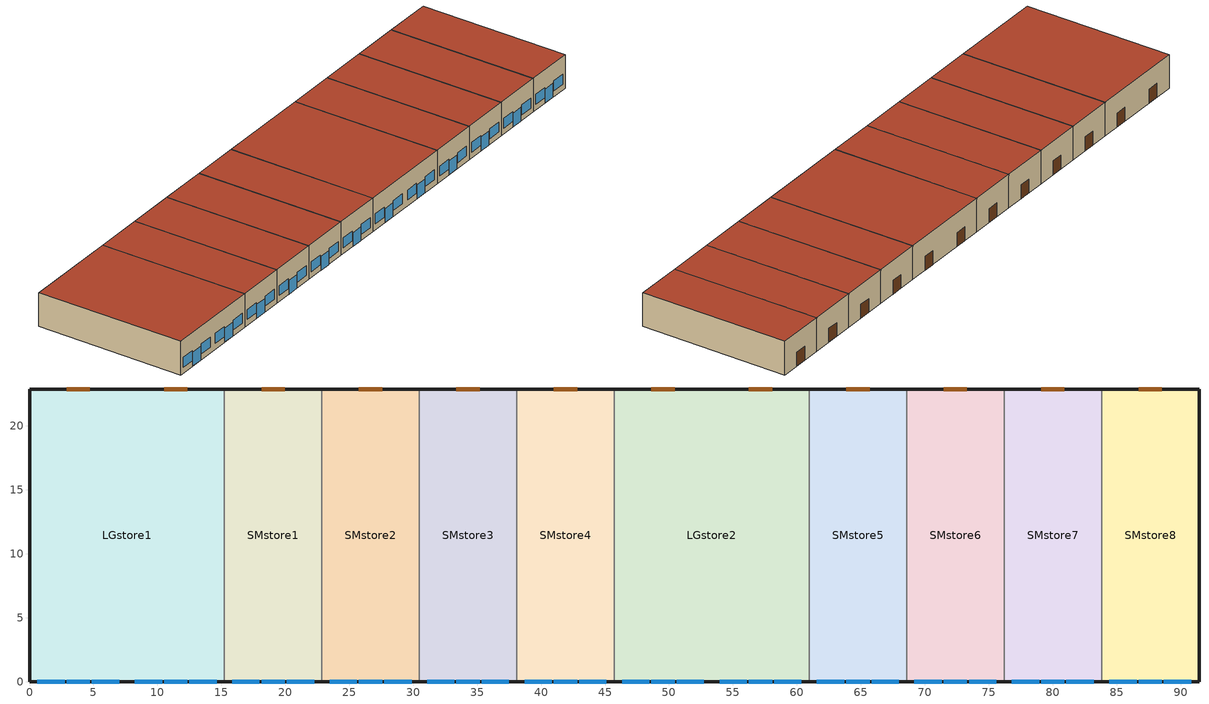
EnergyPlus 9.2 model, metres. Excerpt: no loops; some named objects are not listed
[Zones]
LGstore1
 floor ground (ext_slab_6in_with_carpet): 0,22.86 15.24,22.86 15.24,0 0,0 z0
 wall outside (nonres_ext_wall): 15.24,22.86 0,22.86 0,0 15.24,0 z0:5.18
 wall to SMstore1 (int_wall): 15.24,0 15.24,22.86 z0:5.18
 window (Window_U_0.40_SHGC_0.38): 0.61,0 2.74,0 / 4.88,0 7.01,0 / 8.23,0 10.36,0 / 12.5,0 14.63,0 z0.91:2.43; 2.9,0 4.73,0 / 10.52,0 12.35,0 z0:2.13
 door (Swinging Door_con): 4.73,22.86 2.9,22.86 / 12.35,22.86 10.52,22.86 z0:2.13
 roof outside (nonres_roof): 15.24,22.86 0,22.86 0,0 15.24,0 z5.18
SMstore1
 floor ground (ext_slab_6in_with_carpet): 15.24,22.86 22.86,22.86 22.86,0 15.24,0 z0
 wall outside (nonres_ext_wall): 15.24,0 22.86,0 / 22.86,22.86 15.24,22.86 z0:5.18
 wall to SMstore2 (int_wall): 22.86,0 22.86,22.86 z0:5.18
 window (Window_U_0.40_SHGC_0.38): 15.85,0 17.98,0 / 20.12,0 22.25,0 z0.91:2.43; 18.14,0 19.97,0 z0:2.13
 door (Swinging Door_con): 19.97,22.86 18.14,22.86 z0:2.13
 roof outside (nonres_roof): 22.86,22.86 15.24,22.86 15.24,0 22.86,0 z5.18
SMstore2
 floor ground (ext_slab_6in_with_carpet): 22.86,22.86 30.48,22.86 30.48,0 22.86,0 z0
 wall outside (nonres_ext_wall): 22.86,0 30.48,0 / 30.48,22.86 22.86,22.86 z0:5.18
 wall to SMstore3 (int_wall): 30.48,0 30.48,22.86 z0:5.18
 window (Window_U_0.40_SHGC_0.38): 23.47,0 25.6,0 / 27.74,0 29.87,0 z0.91:2.43; 25.76,0 27.58,0 z0:2.13
 door (Swinging Door_con): 27.58,22.86 25.76,22.86 z0:2.13
 roof outside (nonres_roof): 30.48,22.86 22.86,22.86 22.86,0 30.48,0 z5.18
SMstore3
 floor ground (ext_slab_6in_with_carpet): 30.48,22.86 38.1,22.86 38.1,0 30.48,0 z0
 wall outside (nonres_ext_wall): 30.48,0 38.1,0 / 38.1,22.86 30.48,22.86 z0:5.18
 wall to SMstore4 (int_wall): 38.1,0 38.1,22.86 z0:5.18
 window (Window_U_0.40_SHGC_0.38): 31.09,0 33.22,0 / 35.36,0 37.49,0 z0.91:2.43; 33.38,0 35.2,0 z0:2.13
 door (Swinging Door_con): 35.2,22.86 33.38,22.86 z0:2.13
 roof outside (nonres_roof): 38.1,22.86 30.48,22.86 30.48,0 38.1,0 z5.18
SMstore4
 floor ground (ext_slab_6in_with_carpet): 38.1,22.86 45.72,22.86 45.72,0 38.1,0 z0
 wall outside (nonres_ext_wall): 38.1,0 45.72,0 / 45.72,22.86 38.1,22.86 z0:5.18
 wall to LGstore2 (int_wall): 45.72,0 45.72,22.86 z0:5.18
 window (Window_U_0.40_SHGC_0.38): 38.71,0 40.84,0 / 42.98,0 45.11,0 z0.91:2.43; 41,0 42.82,0 z0:2.13
 door (Swinging Door_con): 42.82,22.86 41,22.86 z0:2.13
 roof outside (nonres_roof): 45.72,22.86 38.1,22.86 38.1,0 45.72,0 z5.18
LGstore2
 floor ground (ext_slab_6in_with_carpet): 45.72,22.86 60.96,22.86 60.96,0 45.72,0 z0
 wall outside (nonres_ext_wall): 60.96,22.86 45.72,22.86 / 45.72,0 60.96,0 z0:5.18
 wall to SMstore5 (int_wall): 60.96,0 60.96,22.86 z0:5.18
 window (Window_U_0.40_SHGC_0.38): 46.33,0 48.46,0 / 50.6,0 52.73,0 / 53.95,0 56.08,0 / 58.22,0 60.35,0 z0.91:2.43; 48.62,0 50.44,0 / 56.24,0 58.06,0 z0:2.13
 door (Swinging Door_con): 50.44,22.86 48.62,22.86 / 58.06,22.86 56.24,22.86 z0:2.13
 roof outside (nonres_roof): 60.96,22.86 45.72,22.86 45.72,0 60.96,0 z5.18
SMstore5
 floor ground (ext_slab_6in_with_carpet): 60.96,22.86 68.58,22.86 68.58,0 60.96,0 z0
 wall outside (nonres_ext_wall): 60.96,0 68.58,0 / 68.58,22.86 60.96,22.86 z0:5.18
 wall to SMstore6 (int_wall): 68.58,0 68.58,22.86 z0:5.18
 window (Window_U_0.40_SHGC_0.38): 61.57,0 63.7,0 / 65.84,0 67.97,0 z0.91:2.43; 63.86,0 65.68,0 z0:2.13
 door (Swinging Door_con): 65.68,22.86 63.86,22.86 z0:2.13
 roof outside (nonres_roof): 68.58,22.86 60.96,22.86 60.96,0 68.58,0 z5.18
SMstore6
 floor ground (ext_slab_6in_with_carpet): 68.58,22.86 76.2,22.86 76.2,0 68.58,0 z0
 wall outside (nonres_ext_wall): 68.58,0 76.2,0 / 76.2,22.86 68.58,22.86 z0:5.18
 wall to SMstore7 (int_wall): 76.2,0 76.2,22.86 z0:5.18
 window (Window_U_0.40_SHGC_0.38): 69.19,0 71.32,0 / 73.46,0 75.59,0 z0.91:2.43; 71.48,0 73.3,0 z0:2.13
 door (Swinging Door_con): 73.3,22.86 71.48,22.86 z0:2.13
 roof outside (nonres_roof): 76.2,22.86 68.58,22.86 68.58,0 76.2,0 z5.18
SMstore7
 floor ground (ext_slab_6in_with_carpet): 76.2,22.86 83.82,22.86 83.82,0 76.2,0 z0
 wall outside (nonres_ext_wall): 76.2,0 83.82,0 / 83.82,22.86 76.2,22.86 z0:5.18
 wall to SMstore8 (int_wall): 83.82,0 83.82,22.86 z0:5.18
 window (Window_U_0.40_SHGC_0.38): 76.81,0 78.94,0 / 81.08,0 83.21,0 z0.91:2.43; 79.1,0 80.92,0 z0:2.13
 door (Swinging Door_con): 80.92,22.86 79.1,22.86 z0:2.13
 roof outside (nonres_roof): 83.82,22.86 76.2,22.86 76.2,0 83.82,0 z5.18
SMstore8
 floor ground (ext_slab_6in_with_carpet): 83.82,22.86 91.44,22.86 91.44,0 83.82,0 z0
 wall outside (nonres_ext_wall): 83.82,0 91.44,0 91.44,22.86 83.82,22.86 z0:5.18
 window (Window_U_0.40_SHGC_0.38): 84.43,0 86.56,0 / 88.7,0 90.83,0 z0.91:2.43; 86.72,0 88.54,0 z0:2.13
 door (Swinging Door_con): 88.54,22.86 86.72,22.86 z0:2.13
 roof outside (nonres_roof): 91.44,22.86 83.82,22.86 83.82,0 91.44,0 z5.18
[Building]
Strip Mall: North Axis {deg}=0; Terrain=City; Loads Convergence Tolerance Value=0.04; Temperature Convergence Tolerance Value {deltaC}=0.2; Solar Distribution=FullInteriorAndExterior; Maximum Number of Warmup Days=25; Minimum Number of Warmup Days=6
[Site:Location]
Xian_Shaanxi_CHN Design_Conditions: Latitude {deg}=34.3; Longitude {deg}=108.93; Time Zone {hr}=8; Elevation {m}=397.5
[SizingPeriod:DesignDay] Month=1; Day of Month=21; Day Type=WinterDesignDay; Daily Dry-Bulb Temperature Range {deltaC}=0; Dry-Bulb Temperature Range Modifier Type=DefaultMultipliers; Barometric Pressure {Pa}=96640; Wind Speed {m/s}=1.1; Wind Direction {deg}=70; Rain Indicator=No; Snow Indicator=No; Daylight Saving Time Indicator=No; Solar Model Indicator=ASHRAEClearSky; Sky Clearness=0
Name | Maximum Dry-Bulb Temperature {C} | Humidity Condition Type | Wetbulb or DewPoint at Maximum Dry-Bulb {C}
Xian Ann Htg 99.6% Condns DB | -6.3 | Wetbulb | -6.3
Xian Ann Htg 99% Condns DB | -4.8 | Wetbulb | -4.8
Xian Ann Hum_n 99.6% Condns DP=>MCDB | 1.6 | Dewpoint | -18.1
Xian Ann Hum_n 99% Condns DP=>MCDB | 1.7 | Dewpoint | -15.3
[Site:GroundTemperature:BuildingSurface]
20.61, 20.57, 20.58, 20.59, 20.65, 22.93, 23.3, 23.39, 23.43, 21.14, 20.81, 20.68
[Site:WaterMainsTemperature]
Calculation Method=CORRELATION; Annual Average Outdoor Air Temperature {C}=9.95; Maximum Difference In Monthly Average Outdoor Air Temperatures {deltaC}=23.7
[Material]
Name | Roughness | Thickness {m} | Conductivity {W/m-K} | Density {kg/m3} | Specific Heat {J/kg-K} | Thermal Absorptance | Solar Absorptance | Visible Absorptance
Std Wood 6inch | MediumSmooth | 0.15 | 0.12 | 540 | 1210 | 0.9 | 0.7 | 0.7
F07 25mm stucco | Smooth | 0.0254 | 0.72 | 1856 | 840 | 0.9 | 0.7 | 0.7
F08 Metal surface | Smooth | 0.0008 | 45.28 | 7824 | 500
F13 Built-up roofing | Rough | 0.0095 | 0.16 | 1120 | 1460 | 0.9 | 0.77
G01 13mm gypsum board | Smooth | 0.0127 | 0.16 | 800 | 1090 | 0.9 | 0.7 | 0.5
G01 16mm gypsum board | MediumSmooth | 0.0159 | 0.16 | 800 | 1090
150mm Normalweight concrete floor | MediumRough | 0.1524 | 2.31 | 2322 | 832
[Material:NoMass] Thermal Absorptance=0.9; Solar Absorptance=0.7
Name | Roughness | Thermal Resistance {m2-K/W} | Visible Absorptance
Opaque Door panel_con | MediumRough | 0.475964 | 0.7
CP02 CARPET PAD | VeryRough | 0.21648 | 0.8
Nonres_Roof_Insulation | MediumSmooth | 5.30668 | 0.7
Nonres_Exterior_Wall_Insulation | MediumSmooth | 2.81828 | 0.7
[WindowMaterial:Glazing] Optical Data Type=SpectralAverage; Infrared Transmittance at Normal Incidence=0; Front Side Infrared Hemispherical Emissivity=0.84
Name | Thickness {m} | Solar Transmittance at Normal Incidence | Front Side Solar Reflectance at Normal Incidence | Back Side Solar Reflectance at Normal Incidence | Visible Transmittance at Normal Incidence | Front Side Visible Reflectance at Normal Incidence | Back Side Visible Reflectance at Normal Incidence | Back Side Infrared Hemispherical Emissivity | Conductivity {W/m-K}
Glass_102_LayerAvg | 0.003048 | 0.833848 | 0.0747638 | 0.0748545 | 0.89926 | 0.082563 | 0.082564 | 0.84 | 1
Glass_8652_LayerAvg | 0.003059 | 0.343691 | 0.298987 | 0.462105 | 0.487937 | 0.209449 | 0.306829 | 0.39 | 0.962
[WindowMaterial:Gas]
Gap_1_W_0_0127: Gas Type=Air; Thickness {m}=0.0127
[Construction]
Swinging Door_con: Opaque Door panel_con
InteriorFurnishings: Std Wood 6inch
int_wall: G01 13mm gypsum board, G01 13mm gypsum board
ext_slab_6in_with_carpet: 150mm Normalweight concrete floor, CP02 CARPET PAD
nonres_roof: F13 Built-up roofing, Nonres_Roof_Insulation, F08 Metal surface
nonres_ext_wall: F07 25mm stucco, G01 16mm gypsum board, Nonres_Exterior_Wall_Insulation, G01 16mm gypsum board
Window_U_0.40_SHGC_0.38: Glass_8652_LayerAvg, Gap_1_W_0_0127, Glass_102_LayerAvg
[Zone] Type=1; Multiplier=1; Ceiling Height {m}=-9999; Floor Area {m2}=autocalculate; Part of Total Floor Area=Yes
Name | Volume {m3}
LGstore1; LGstore2 | 1805.2
SMstore1; SMstore2; SMstore3; SMstore4; SMstore5; SMstore6; SMstore7; SMstore8 | 902.6
[InternalMass] Construction=InteriorFurnishings
Name | Zone or ZoneList | Surface Area {m2}
LGstore1_InternalMass_1 | LGstore1 | 696.7728
SMstore1_InternalMass_1 | SMstore1 | 348.3864
SMstore2_InternalMass_1 | SMstore2 | 348.3864
SMstore3_InternalMass_1 | SMstore3 | 348.3864
SMstore4_InternalMass_1 | SMstore4 | 348.3864
LGstore2_InternalMass_1 | LGstore2 | 696.7728
SMstore5_InternalMass_1 | SMstore5 | 348.3864
SMstore6_InternalMass_1 | SMstore6 | 348.3864
SMstore7_InternalMass_1 | SMstore7 | 348.3864
SMstore8_InternalMass_1 | SMstore8 | 348.3864
[People] Number of People Calculation Method=People; Fraction Radiant=0.3; Sensible Heat Fraction=AUTOCALCULATE; Activity Level Schedule=ACTIVITY_SCH; Enable ASHRAE 55 Comfort Warnings=No; Mean Radiant Temperature Calculation Type=ZoneAveraged; Work Efficiency Schedule=WORK_EFF_SCH; Clothing Insulation Calculation Method=ClothingInsulationSchedule; Clothing Insulation Schedule=CLOTHING_SCH; Air Velocity Schedule=AIR_VELO_SCH; Thermal Comfort Model 1 Type=FANGER
Name | Zone or ZoneList | Number of People Schedule | Number of People
LGstore1 | LGstore1 | Type1_OCC_SCH | 29.9961
SMstore1 | SMstore1 | Type1_OCC_SCH | 14.998
SMstore2 | SMstore2 | Type2_OCC_SCH | 14.998
SMstore3 | SMstore3 | Type2_OCC_SCH | 14.998
SMstore4 | SMstore4 | Type2_OCC_SCH | 14.998
LGstore2 | LGstore2 | Type3_OCC_SCH | 29.9961
SMstore5 | SMstore5 | Type3_OCC_SCH | 14.998
SMstore6 | SMstore6 | Type3_OCC_SCH | 14.998
SMstore7 | SMstore7 | Type3_OCC_SCH | 14.998
SMstore8 | SMstore8 | Type3_OCC_SCH | 14.998
[Lights] Design Level Calculation Method=Watts/Area; Return Air Fraction=0; Fraction Radiant=0.7; Fraction Visible=0.2; Fraction Replaceable=1; Return Air Fraction Calculated from Plenum Temperature=No
Name | Zone or ZoneList | Schedule | Watts per Zone Floor Area {W/m2}
LGstore1_Lights | LGstore1 | Type1_LIGHT_SCH | 11.2173
LGstore1_Lights_allowance | LGstore1 | Type1_LIGHT_SCH | 5.6941
SMstore1_Lights | SMstore1 | Type1_LIGHT_SCH | 11.2173
SMstore1_Lights_allowance | SMstore1 | Type1_LIGHT_SCH | 8.5681
SMstore2_Lights | SMstore2 | Type2_LIGHT_SCH | 11.2173
SMstore2_Lights_allowance | SMstore2 | Type2_LIGHT_SCH | 6.9535
SMstore3_Lights | SMstore3 | Type2_LIGHT_SCH | 11.2173
SMstore3_Lights_allowance | SMstore3 | Type2_LIGHT_SCH | 6.9535
SMstore4_Lights | SMstore4 | Type2_LIGHT_SCH | 11.2173
SMstore4_Lights_allowance | SMstore4 | Type2_LIGHT_SCH | 6.9535
LGstore2_Lights | LGstore2 | Type3_LIGHT_SCH | 11.2173
LGstore2_Lights_allowance | LGstore2 | Type3_LIGHT_SCH
SMstore5_Lights | SMstore5 | Type3_LIGHT_SCH | 11.2173
SMstore5_Lights_allowance | SMstore5 | Type3_LIGHT_SCH | 0
SMstore6_Lights | SMstore6 | Type3_LIGHT_SCH | 11.2173
SMstore6_Lights_allowance | SMstore6 | Type3_LIGHT_SCH | 0
SMstore7_Lights | SMstore7 | Type3_LIGHT_SCH | 11.2173
SMstore7_Lights_allowance | SMstore7 | Type3_LIGHT_SCH | 0
SMstore8_Lights | SMstore8 | Type3_LIGHT_SCH | 11.2173
SMstore8_Lights_allowance | SMstore8 | Type3_LIGHT_SCH | 0
[ElectricEquipment] Design Level Calculation Method=EquipmentLevel; Fraction Latent=0; Fraction Radiant=0.5; Fraction Lost=0
Name | Zone or ZoneList | Schedule | Design Level {W}
LGstore1_MiscPlug_Equip | LGstore1 | TYPE1_EQUIP_SCH | 1498.06
SMstore1_MiscPlug_Equip | SMstore1 | TYPE1_EQUIP_SCH | 749.0308
SMstore2_MiscPlug_Equip | SMstore2 | TYPE2_EQUIP_SCH | 749.0308
SMstore3_MiscPlug_Equip | SMstore3 | TYPE2_EQUIP_SCH | 749.0308
SMstore4_MiscPlug_Equip | SMstore4 | TYPE2_EQUIP_SCH | 749.0308
LGstore2_MiscPlug_Equip | LGstore2 | TYPE3_EQUIP_SCH | 1498.06
SMstore5_MiscPlug_Equip | SMstore5 | TYPE3_EQUIP_SCH | 749.0308
SMstore6_MiscPlug_Equip | SMstore6 | TYPE3_EQUIP_SCH | 749.0308
SMstore7_MiscPlug_Equip | SMstore7 | TYPE3_EQUIP_SCH | 749.0308
SMstore8_MiscPlug_Equip | SMstore8 | TYPE3_EQUIP_SCH | 749.0308
[ZoneInfiltration:DesignFlowRate] Temperature Term Coefficient=0; Velocity Squared Term Coefficient=0
Name | Zone or ZoneList | Schedule | Design Flow Rate Calculation Method | Flow per Exterior Surface Area {m3/s-m2} | Constant Term Coefficient | Velocity Term Coefficient | Design Flow Rate {m3/s}
LGstore1_Infiltration | LGstore1 | Type1_Infil_SCH | Flow/ExteriorArea | 0.000251651 | 0 | 0.224
LGstore1_Door_Infiltration | LGstore1 | INFIL_Door_Opening_SCH | Flow/Zone |  | 1 | 0 | 0.241165
SMstore1_Infiltration | SMstore1 | Type1_Infil_SCH | Flow/ExteriorArea | 0.000177459 | 0 | 0.224
SMstore1_Door_Infiltration | SMstore1 | INFIL_Door_Opening_SCH | Flow/Zone |  | 1 | 0 | 0.134505
SMstore2_Infiltration | SMstore2 | Type2_Infil_SCH | Flow/ExteriorArea | 0.000177459 | 0 | 0.224
SMstore2_Door_Infiltration | SMstore2 | INFIL_Door_Opening_SCH | Flow/Zone |  | 1 | 0 | 0.134505
SMstore3_Infiltration | SMstore3 | Type2_Infil_SCH | Flow/ExteriorArea | 0.000177459 | 0 | 0.224
SMstore3_Door_Infiltration | SMstore3 | INFIL_Door_Opening_SCH | Flow/Zone |  | 1 | 0 | 0.134505
SMstore4_Infiltration | SMstore4 | Type2_Infil_SCH | Flow/ExteriorArea | 0.000177459 | 0 | 0.224
SMstore4_Door_Infiltration | SMstore4 | INFIL_Door_Opening_SCH | Flow/Zone |  | 1 | 0 | 0.134505
LGstore2_Infiltration | LGstore2 | Type3_Infil_SCH | Flow/ExteriorArea | 0.000177459 | 0 | 0.224
LGstore2_Door_Infiltration | LGstore2 | INFIL_Door_Opening_SCH | Flow/Zone |  | 1 | 0 | 0.241165
SMstore5_Infiltration | SMstore5 | Type3_Infil_SCH | Flow/ExteriorArea | 0.000177459 | 0 | 0.224
SMstore5_Door_Infiltration | SMstore5 | INFIL_Door_Opening_SCH | Flow/Zone |  | 1 | 0 | 0.134505
SMstore6_Infiltration | SMstore6 | Type3_Infil_SCH | Flow/ExteriorArea | 0.000177459 | 0 | 0.224
SMstore6_Door_Infiltration | SMstore6 | INFIL_Door_Opening_SCH | Flow/Zone |  | 1 | 0 | 0.134505
SMstore7_Infiltration | SMstore7 | Type3_Infil_SCH | Flow/ExteriorArea | 0.000177459 | 0 | 0.224
SMstore7_Door_Infiltration | SMstore7 | INFIL_Door_Opening_SCH | Flow/Zone |  | 1 | 0 | 0.134505
SMstore8_Infiltration | SMstore8 | Type3_Infil_SCH | Flow/ExteriorArea | 0.000302232 | 0 | 0.224
SMstore8_Door_Infiltration | SMstore8 | INFIL_Door_Opening_SCH | Flow/Zone |  | 1 | 0 | 0.134505
[Exterior:Lights] Control Option=AstronomicalClock
Name | Schedule | Design Level {W}
Exterior_Lights_a | Exterior_lighting_schedule_a | 418.4
Exterior_Lights_b | Exterior_lighting_schedule_b_2016 | 2497.8
Exterior_Lights_c | Exterior_lighting_schedule_c_2016 | 2119.5
[EnergyManagementSystem:Sensor]
Name | Output:Variable or Output:Meter | Output:Variable or Output:Meter Index Key
OAT_F | Site Outdoor Air Drybulb Temperature
OAwb_F | Site Outdoor Air Wetbulb Temperature | *
PSZ1_1_OASch; PSZ2_2_OASch | Schedule Value | Type1_MinOA_MotorizedDamper_SCH
PSZ1_1_DAT_Rqd | System Node Setpoint Temperature | PSZ-AC_1:1 Supply Equipment Outlet Node
PSZ2_2_DAT_Rqd | System Node Setpoint Temperature | PSZ-AC_2:2 Supply Equipment Outlet Node
PSZ3_3_OASch; PSZ4_4_OASch; PSZ5_5_OASch | Schedule Value | Type2_MinOA_MotorizedDamper_SCH
PSZ3_3_DAT_Rqd | System Node Setpoint Temperature | PSZ-AC_3:3 Supply Equipment Outlet Node
PSZ4_4_DAT_Rqd | System Node Setpoint Temperature | PSZ-AC_4:4 Supply Equipment Outlet Node
PSZ5_5_DAT_Rqd | System Node Setpoint Temperature | PSZ-AC_5:5 Supply Equipment Outlet Node
PSZ6_6_OASch; PSZ7_7_OASch; PSZ8_8_OASch; PSZ9_9_OASch; PSZ10_10_OASch | Schedule Value | Type3_MinOA_MotorizedDamper_SCH
PSZ6_6_DAT_Rqd | System Node Setpoint Temperature | PSZ-AC_6:6 Supply Equipment Outlet Node
PSZ7_7_DAT_Rqd | System Node Setpoint Temperature | PSZ-AC_7:7 Supply Equipment Outlet Node
PSZ8_8_DAT_Rqd | System Node Setpoint Temperature | PSZ-AC_8:8 Supply Equipment Outlet Node
PSZ9_9_DAT_Rqd | System Node Setpoint Temperature | PSZ-AC_9:9 Supply Equipment Outlet Node
PSZ10_10_DAT_Rqd | System Node Setpoint Temperature | PSZ-AC_10:10 Supply Equipment Outlet Node
[EnergyManagementSystem:Actuator]
Name | Actuated Component Unique | Actuated Component Type | Actuated Component Control Type
PSZ1_1_Timestep_Econ_Eff | PSZ1_1_Timestep_Econ_Eff_SCH | Schedule:Constant | Schedule Value
PSZ2_2_Timestep_Econ_Eff | PSZ2_2_Timestep_Econ_Eff_SCH | Schedule:Constant | Schedule Value
PSZ3_3_Timestep_Econ_Eff | PSZ3_3_Timestep_Econ_Eff_SCH | Schedule:Constant | Schedule Value
PSZ4_4_Timestep_Econ_Eff | PSZ4_4_Timestep_Econ_Eff_SCH | Schedule:Constant | Schedule Value
PSZ5_5_Timestep_Econ_Eff | PSZ5_5_Timestep_Econ_Eff_SCH | Schedule:Constant | Schedule Value
PSZ6_6_Timestep_Econ_Eff | PSZ6_6_Timestep_Econ_Eff_SCH | Schedule:Constant | Schedule Value
PSZ7_7_Timestep_Econ_Eff | PSZ7_7_Timestep_Econ_Eff_SCH | Schedule:Constant | Schedule Value
PSZ8_8_Timestep_Econ_Eff | PSZ8_8_Timestep_Econ_Eff_SCH | Schedule:Constant | Schedule Value
PSZ9_9_Timestep_Econ_Eff | PSZ9_9_Timestep_Econ_Eff_SCH | Schedule:Constant | Schedule Value
PSZ10_10_Timestep_Econ_Eff | PSZ10_10_Timestep_Econ_Eff_SCH | Schedule:Constant | Schedule Value
LGSTORE1_Light_Actuator | LGSTORE1_lights | Lights | Electric Power Level
LGSTORE1_Light_ALLOWANCE_Actuator | LGSTORE1_lights_ALLOWANCE | Lights | Electric Power Level
SMSTORE1_Light_Actuator | SMSTORE1_lights | Lights | Electric Power Level
SMSTORE1_Light_ALLOWANCE_Actuator | SMSTORE1_lights_ALLOWANCE | Lights | Electric Power Level
SMSTORE2_Light_Actuator | SMSTORE2_lights | Lights | Electric Power Level
SMSTORE2_Light_ALLOWANCE_Actuator | SMSTORE2_lights_ALLOWANCE | Lights | Electric Power Level
SMSTORE3_Light_Actuator | SMSTORE3_lights | Lights | Electric Power Level
SMSTORE3_Light_ALLOWANCE_Actuator | SMSTORE3_lights_ALLOWANCE | Lights | Electric Power Level
SMSTORE4_Light_Actuator | SMSTORE4_lights | Lights | Electric Power Level
SMSTORE4_Light_ALLOWANCE_Actuator | SMSTORE4_lights_ALLOWANCE | Lights | Electric Power Level
SMSTORE5_Light_Actuator | SMSTORE5_lights | Lights | Electric Power Level
SMSTORE5_Light_ALLOWANCE_Actuator | SMSTORE5_lights_ALLOWANCE | Lights | Electric Power Level
SMSTORE6_Light_Actuator | SMSTORE6_lights | Lights | Electric Power Level
SMSTORE6_Light_ALLOWANCE_Actuator | SMSTORE6_lights_ALLOWANCE | Lights | Electric Power Level
SMSTORE7_Light_Actuator | SMSTORE7_lights | Lights | Electric Power Level
SMSTORE7_Light_ALLOWANCE_Actuator | SMSTORE7_lights_ALLOWANCE | Lights | Electric Power Level
SMSTORE8_Light_Actuator | SMSTORE8_lights | Lights | Electric Power Level
SMSTORE8_Light_ALLOWANCE_Actuator | SMSTORE8_lights_ALLOWANCE | Lights | Electric Power Level
LGSTORE2_Light_Actuator | LGSTORE2_lights | Lights | Electric Power Level
LGSTORE2_Light_ALLOWANCE_Actuator | LGSTORE2_lights_ALLOWANCE | Lights | Electric Power Level
[EnergyManagementSystem:ProgramCallingManager]
PSZ1_1_Set_Number_of_Stages_CallingManager: BeginNewEnvironment; PSZ1_1_Set_Number_of_Stages
PSZ1_1_ECO_Manager: InsideHVACSystemIterationLoop; PSZ1_1_Economizer_CTRL_Prog
PSZ1_1_Fan_Parameter_manager: BeginNewEnvironment; PSZ1_1_Set_Fan_Par
PSZ1_1_Fan_Main_Manager: BeginTimestepBeforePredictor; PSZ1_1_Fan_Control
PSZ2_2_Set_Number_of_Stages_CallingManager: BeginNewEnvironment; PSZ2_2_Set_Number_of_Stages
PSZ2_2_ECO_Manager: InsideHVACSystemIterationLoop; PSZ2_2_Economizer_CTRL_Prog
PSZ2_2_Fan_Parameter_manager: BeginNewEnvironment; PSZ2_2_Set_Fan_Par
PSZ2_2_Fan_Main_Manager: BeginTimestepBeforePredictor; PSZ2_2_Fan_Control
PSZ3_3_Set_Number_of_Stages_CallingManager: BeginNewEnvironment; PSZ3_3_Set_Number_of_Stages
PSZ3_3_ECO_Manager: InsideHVACSystemIterationLoop; PSZ3_3_Economizer_CTRL_Prog
PSZ3_3_Fan_Parameter_manager: BeginNewEnvironment; PSZ3_3_Set_Fan_Par
PSZ3_3_Fan_Main_Manager: BeginTimestepBeforePredictor; PSZ3_3_Fan_Control
PSZ4_4_Set_Number_of_Stages_CallingManager: BeginNewEnvironment; PSZ4_4_Set_Number_of_Stages
PSZ4_4_ECO_Manager: InsideHVACSystemIterationLoop; PSZ4_4_Economizer_CTRL_Prog
PSZ4_4_Fan_Parameter_manager: BeginNewEnvironment; PSZ4_4_Set_Fan_Par
PSZ4_4_Fan_Main_Manager: BeginTimestepBeforePredictor; PSZ4_4_Fan_Control
PSZ5_5_Set_Number_of_Stages_CallingManager: BeginNewEnvironment; PSZ5_5_Set_Number_of_Stages
PSZ5_5_ECO_Manager: InsideHVACSystemIterationLoop; PSZ5_5_Economizer_CTRL_Prog
PSZ5_5_Fan_Parameter_manager: BeginNewEnvironment; PSZ5_5_Set_Fan_Par
PSZ5_5_Fan_Main_Manager: BeginTimestepBeforePredictor; PSZ5_5_Fan_Control
PSZ6_6_Set_Number_of_Stages_CallingManager: BeginNewEnvironment; PSZ6_6_Set_Number_of_Stages
PSZ6_6_ECO_Manager: InsideHVACSystemIterationLoop; PSZ6_6_Economizer_CTRL_Prog
PSZ6_6_Fan_Parameter_manager: BeginNewEnvironment; PSZ6_6_Set_Fan_Par
PSZ6_6_Fan_Main_Manager: BeginTimestepBeforePredictor; PSZ6_6_Fan_Control
PSZ7_7_Set_Number_of_Stages_CallingManager: BeginNewEnvironment; PSZ7_7_Set_Number_of_Stages
PSZ7_7_ECO_Manager: InsideHVACSystemIterationLoop; PSZ7_7_Economizer_CTRL_Prog
PSZ7_7_Fan_Parameter_manager: BeginNewEnvironment; PSZ7_7_Set_Fan_Par
PSZ7_7_Fan_Main_Manager: BeginTimestepBeforePredictor; PSZ7_7_Fan_Control
PSZ8_8_Set_Number_of_Stages_CallingManager: BeginNewEnvironment; PSZ8_8_Set_Number_of_Stages
PSZ8_8_ECO_Manager: InsideHVACSystemIterationLoop; PSZ8_8_Economizer_CTRL_Prog
PSZ8_8_Fan_Parameter_manager: BeginNewEnvironment; PSZ8_8_Set_Fan_Par
PSZ8_8_Fan_Main_Manager: BeginTimestepBeforePredictor; PSZ8_8_Fan_Control
PSZ9_9_Set_Number_of_Stages_CallingManager: BeginNewEnvironment; PSZ9_9_Set_Number_of_Stages
PSZ9_9_ECO_Manager: InsideHVACSystemIterationLoop; PSZ9_9_Economizer_CTRL_Prog
PSZ9_9_Fan_Parameter_manager: BeginNewEnvironment; PSZ9_9_Set_Fan_Par
PSZ9_9_Fan_Main_Manager: BeginTimestepBeforePredictor; PSZ9_9_Fan_Control
PSZ10_10_Set_Number_of_Stages_CallingManager: BeginNewEnvironment; PSZ10_10_Set_Number_of_Stages
PSZ10_10_ECO_Manager: InsideHVACSystemIterationLoop; PSZ10_10_Economizer_CTRL_Prog
PSZ10_10_Fan_Parameter_manager: BeginNewEnvironment; PSZ10_10_Set_Fan_Par
PSZ10_10_Fan_Main_Manager: BeginTimestepBeforePredictor; PSZ10_10_Fan_Control
SET_LGSTORE1_Light_EMS_Program_Prog_Manager: BeginTimestepBeforePredictor; SET_LGSTORE1_Light_EMS_Program
SET_SMSTORE1_Light_EMS_Program_Prog_Manager: BeginTimestepBeforePredictor; SET_SMSTORE1_Light_EMS_Program
SET_SMSTORE2_Light_EMS_Program_Prog_Manager: BeginTimestepBeforePredictor; SET_SMSTORE2_Light_EMS_Program
SET_SMSTORE3_Light_EMS_Program_Prog_Manager: BeginTimestepBeforePredictor; SET_SMSTORE3_Light_EMS_Program
SET_SMSTORE4_Light_EMS_Program_Prog_Manager: BeginTimestepBeforePredictor; SET_SMSTORE4_Light_EMS_Program
SET_SMSTORE5_Light_EMS_Program_Prog_Manager: BeginTimestepBeforePredictor; SET_SMSTORE5_Light_EMS_Program
SET_SMSTORE6_Light_EMS_Program_Prog_Manager: BeginTimestepBeforePredictor; SET_SMSTORE6_Light_EMS_Program
SET_SMSTORE7_Light_EMS_Program_Prog_Manager: BeginTimestepBeforePredictor; SET_SMSTORE7_Light_EMS_Program
SET_SMSTORE8_Light_EMS_Program_Prog_Manager: BeginTimestepBeforePredictor; SET_SMSTORE8_Light_EMS_Program
SET_LGSTORE2_Light_EMS_Program_Prog_Manager: BeginTimestepBeforePredictor; SET_LGSTORE2_Light_EMS_Program
[EnergyManagementSystem:Program]
PSZ1_1_Economizer_CTRL_Prog: SET PSZ1_1_Timestep_Econ_Eff = 0.7; SET PSZ1_1_MaxE = 0.7; SET PSZ1_1_DAT_Rqd = (PSZ1_1_DAT_Rqd*1.8) +32; SET OAT_F = (OAT_F*1.8) +32; SET OAwb_F = (OAwb_F*1.8) +32; IF PSZ1_1_OAFlowMass > (PSZ1_1_OADesignMass * PSZ1_1_OASch); SET PSZ1_1_Econo_Active = 1; ELSE; SET PSZ1_1_Econo_Active = 0; ENDIF; SET PSZ1_1_dT_Needed = 75 - PSZ1_1_DAT_Rqd; SET PSZ1_1_Cool_Des_dT = ((98*0.15) + (75*(1-0.15))) - 55; SET PSZ1_1_Cool_Load = PSZ1_1_dT_Needed/ PSZ1_1_Cool_Des_dT; IF PSZ1_1_Cool_Load > 1; SET PSZ1_1_Cool_Load = 1; ELSEIF PSZ1_1_Cool_Load < 0; SET PSZ1_1_Cool_Load = 0; ENDIF; IF PSZ1_1_Econo_Active == 1; SET PSZ1_1_Stage = PSZ1_1_Number_of_Stages; IF PSZ1_1_Stage == 2; IF PSZ1_1_Cool_Load < 0.6; SET PSZ1_1_Timestep_Econ_Eff = PSZ1_1_MaxE; ELSE; SET PSZ1_1_ECO_Eff = 0-2.18919863612305; SET PSZ1_1_ECO_Eff = PSZ1_1_ECO_Eff + (0-0.674461284910428 * PSZ1_1_Cool_Load); SET PSZ1_1_ECO_Eff = PSZ1_1_ECO_Eff + (0.000459106275872404 * (OAT_F^2)); SET PSZ1_1_ECO_Eff = PSZ1_1_ECO_Eff + (0-0.00000484778537945252 * (OAT_F^3)); SET PSZ1_1_ECO_Eff = PSZ1_1_ECO_Eff + (0.182915713033586 * OAwb_F); SET PSZ1_1_ECO_Eff = PSZ1_1_ECO_Eff + (0-0.00382838660261133 * (OAwb_F^2)); SET PSZ1_1_ECO_Eff = PSZ1_1_ECO_Eff + (0.0000255567460240583 * (OAwb_F^3)); SET PSZ1_1_Timestep_Econ_Eff = PSZ1_1_ECO_Eff; ENDIF; ELSE; SET PSZ1_1_ECO_Eff = 2.36337942464462; SET PSZ1_1_ECO_Eff = PSZ1_1_ECO_Eff + (0-0.409939515512619 * PSZ1_1_Cool_Load); SET PSZ1_1_ECO_Eff = PSZ1_1_ECO_Eff + (0-0.0565205596792225 * OAwb_F); SET PSZ1_1_ECO_Eff = PSZ1_1_ECO_Eff + (0-0.0000632612294169389 * (OAT_F^2)); SET PSZ1_1_Timestep_Econ_Eff = PSZ1_1_ECO_Eff + (0.000571724868775081 * (OAwb_F^2)); ENDIF; IF PSZ1_1_Timestep_Econ_Eff > PSZ1_1_MaxE; SET PSZ1_1_Timestep_Econ_Eff = PSZ1_1_MaxE; ELSEIF PSZ1_1_Timestep_Econ_Eff < (PSZ1_1_OADesignMass * PSZ1_1_OASch); SET PSZ1_1_Timestep_Econ_Eff = (PSZ1_1_OADesignMass * PSZ1_1_OASch); ENDIF; ENDIF
PSZ1_1_Set_Fan_Par: IF PSZ1_1_Number_of_Stages == 1; Return; ENDIF; SET PSZ1_1_FanPwrExponent = 2.2; SET PSZ1_1_OAFrac = PSZ1_1_OAFlowMass/PSZ1_1_DesignFlowMass; IF  PSZ1_1_OAFrac < 0.66; SET PSZ1_1_VenSpeed = 0.66; SET PSZ1_1_Stage1Speed = 0.66; ELSE; SET PSZ1_1_VenSpeed = PSZ1_1_OAFrac; SET PSZ1_1_Stage1Speed = PSZ1_1_OAFrac; ENDIF; SET PSZ1_1_Stage2Speed = 1.0; SET PSZ1_1_HeatSpeed = 1.0
PSZ1_1_Fan_Control: IF PSZ1_1_Number_of_Stages == 1; Return; ENDIF; IF PSZ1_1_HeatingRTF > 0; SET PSZ1_1_Heating = PSZ1_1_HeatingRTF; SET PSZ1_1_Ven = 1 - PSZ1_1_HeatingRTF; SET PSZ1_1_Eco = 0; SET PSZ1_1_Stage1 = 0; SET PSZ1_1_Stage2 = 0; ELSE; SET PSZ1_1_Heating = 0; SET PSZ1_1_EcoSpeed = PSZ1_1_VenSpeed; IF PSZ1_1_SpeedRatio == 0; IF PSZ1_1_RTF > 0; SET PSZ1_1_Stage1 = PSZ1_1_RTF; SET PSZ1_1_Stage2 = 0; SET PSZ1_1_Ven = 1-PSZ1_1_RTF; SET PSZ1_1_Eco = 0; IF PSZ1_1_OAFlowMass > (PSZ1_1_OADesignMass * PSZ1_1_OASch); SET PSZ1_1_Stage1Speed = 1.0; ENDIF; ELSE; SET PSZ1_1_Stage1 = 0; SET PSZ1_1_Stage2 = 0; IF PSZ1_1_OAFlowMass > (PSZ1_1_OADesignMass * PSZ1_1_OASch); SET PSZ1_1_Eco = 1.0; SET PSZ1_1_Ven = 0; SET PSZ1_1_Exp_DAT = PSZ1_1_DAT_Rqd - (1-PSZ1_1_VenSpeed) * LGSTORE1_Temp; SET PSZ1_1_Exp_DAT = PSZ1_1_Exp_DAT/PSZ1_1_VenSpeed; IF OAT_F > PSZ1_1_Exp_DAT; SET PSZ1_1_EcoSpeed = PSZ1_1_Stage2Speed; ENDIF; ELSE; SET PSZ1_1_Eco = 0; SET PSZ1_1_Ven = 1.0; ENDIF; ENDIF; ELSE; SET PSZ1_1_Stage1 = 1- PSZ1_1_SpeedRatio; SET PSZ1_1_Stage2 = PSZ1_1_SpeedRatio; SET PSZ1_1_Ven = 0; SET PSZ1_1_Eco = 0; IF PSZ1_1_OAFlowMass > (PSZ1_1_OADesignMass * PSZ1_1_OASch); SET PSZ1_1_Stage1Speed = 1.0; ENDIF; ENDIF; ENDIF; SET PSZ1_1_FPR = PSZ1_1_Ven * (PSZ1_1_VenSpeed ^ PSZ1_1_FanPwrExponent); SET PSZ1_1_FPR = PSZ1_1_FPR + PSZ1_1_Eco * (PSZ1_1_EcoSpeed ^ PSZ1_1_FanPwrExponent); SET PSZ1_1_FPR_1 = PSZ1_1_Stage1 * (PSZ1_1_Stage1Speed ^ PSZ1_1_FanPwrExponent); SET PSZ1_1_FPR = PSZ1_1_FPR + PSZ1_1_FPR_1; SET PSZ1_1_FPR_2 = PSZ1_1_Stage2 * (PSZ1_1_Stage2Speed ^ PSZ1_1_FanPwrExponent); SET PSZ1_1_FPR = PSZ1_1_FPR + PSZ1_1_FPR_2; SET PSZ1_1_FPR_3 = PSZ1_1_Heating * (PSZ1_1_HeatSpeed ^ PSZ1_1_FanPwrExponent); SET PSZ1_1_FanPwrRatio = PSZ1_1_FPR +  PSZ1_1_FPR_3; SET PSZ1_1_Fan_Pressure = PSZ1_1_Fan_DesignPressure * PSZ1_1_FanPwrRatio
PSZ1_1_Set_Number_of_Stages: SET PSZ1_1_Number_of_Stages =  2
PSZ2_2_Economizer_CTRL_Prog: SET PSZ2_2_Timestep_Econ_Eff = 0.7; SET PSZ2_2_MaxE = 0.7; SET PSZ2_2_DAT_Rqd = (PSZ2_2_DAT_Rqd*1.8) +32; SET OAT_F = (OAT_F*1.8) +32; SET OAwb_F = (OAwb_F*1.8) +32; IF PSZ2_2_OAFlowMass > (PSZ2_2_OADesignMass * PSZ2_2_OASch); SET PSZ2_2_Econo_Active = 1; ELSE; SET PSZ2_2_Econo_Active = 0; ENDIF; SET PSZ2_2_dT_Needed = 75 - PSZ2_2_DAT_Rqd; SET PSZ2_2_Cool_Des_dT = ((98*0.15) + (75*(1-0.15))) - 55; SET PSZ2_2_Cool_Load = PSZ2_2_dT_Needed/ PSZ2_2_Cool_Des_dT; IF PSZ2_2_Cool_Load > 1; SET PSZ2_2_Cool_Load = 1; ELSEIF PSZ2_2_Cool_Load < 0; SET PSZ2_2_Cool_Load = 0; ENDIF; IF PSZ2_2_Econo_Active == 1; SET PSZ2_2_Stage = PSZ2_2_Number_of_Stages; IF PSZ2_2_Stage == 2; IF PSZ2_2_Cool_Load < 0.6; SET PSZ2_2_Timestep_Econ_Eff = PSZ2_2_MaxE; ELSE; SET PSZ2_2_ECO_Eff = 0-2.18919863612305; SET PSZ2_2_ECO_Eff = PSZ2_2_ECO_Eff + (0-0.674461284910428 * PSZ2_2_Cool_Load); SET PSZ2_2_ECO_Eff = PSZ2_2_ECO_Eff + (0.000459106275872404 * (OAT_F^2)); SET PSZ2_2_ECO_Eff = PSZ2_2_ECO_Eff + (0-0.00000484778537945252 * (OAT_F^3)); SET PSZ2_2_ECO_Eff = PSZ2_2_ECO_Eff + (0.182915713033586 * OAwb_F); SET PSZ2_2_ECO_Eff = PSZ2_2_ECO_Eff + (0-0.00382838660261133 * (OAwb_F^2)); SET PSZ2_2_ECO_Eff = PSZ2_2_ECO_Eff + (0.0000255567460240583 * (OAwb_F^3)); SET PSZ2_2_Timestep_Econ_Eff = PSZ2_2_ECO_Eff; ENDIF; ELSE; SET PSZ2_2_ECO_Eff = 2.36337942464462; SET PSZ2_2_ECO_Eff = PSZ2_2_ECO_Eff + (0-0.409939515512619 * PSZ2_2_Cool_Load); SET PSZ2_2_ECO_Eff = PSZ2_2_ECO_Eff + (0-0.0565205596792225 * OAwb_F); SET PSZ2_2_ECO_Eff = PSZ2_2_ECO_Eff + (0-0.0000632612294169389 * (OAT_F^2)); SET PSZ2_2_Timestep_Econ_Eff = PSZ2_2_ECO_Eff + (0.000571724868775081 * (OAwb_F^2)); ENDIF; IF PSZ2_2_Timestep_Econ_Eff > PSZ2_2_MaxE; SET PSZ2_2_Timestep_Econ_Eff = PSZ2_2_MaxE; ELSEIF PSZ2_2_Timestep_Econ_Eff < (PSZ2_2_OADesignMass * PSZ2_2_OASch); SET PSZ2_2_Timestep_Econ_Eff = (PSZ2_2_OADesignMass * PSZ2_2_OASch); ENDIF; ENDIF
PSZ2_2_Set_Fan_Par: IF PSZ2_2_Number_of_Stages == 1; Return; ENDIF; SET PSZ2_2_FanPwrExponent = 2.2; SET PSZ2_2_OAFrac = PSZ2_2_OAFlowMass/PSZ2_2_DesignFlowMass; IF  PSZ2_2_OAFrac < 0.66; SET PSZ2_2_VenSpeed = 0.66; SET PSZ2_2_Stage1Speed = 0.66; ELSE; SET PSZ2_2_VenSpeed = PSZ2_2_OAFrac; SET PSZ2_2_Stage1Speed = PSZ2_2_OAFrac; ENDIF; SET PSZ2_2_Stage2Speed = 1.0; SET PSZ2_2_HeatSpeed = 1.0
PSZ2_2_Fan_Control: IF PSZ2_2_Number_of_Stages == 1; Return; ENDIF; IF PSZ2_2_HeatingRTF > 0; SET PSZ2_2_Heating = PSZ2_2_HeatingRTF; SET PSZ2_2_Ven = 1 - PSZ2_2_HeatingRTF; SET PSZ2_2_Eco = 0; SET PSZ2_2_Stage1 = 0; SET PSZ2_2_Stage2 = 0; ELSE; SET PSZ2_2_Heating = 0; SET PSZ2_2_EcoSpeed = PSZ2_2_VenSpeed; IF PSZ2_2_SpeedRatio == 0; IF PSZ2_2_RTF > 0; SET PSZ2_2_Stage1 = PSZ2_2_RTF; SET PSZ2_2_Stage2 = 0; SET PSZ2_2_Ven = 1-PSZ2_2_RTF; SET PSZ2_2_Eco = 0; IF PSZ2_2_OAFlowMass > (PSZ2_2_OADesignMass * PSZ2_2_OASch); SET PSZ2_2_Stage1Speed = 1.0; ENDIF; ELSE; SET PSZ2_2_Stage1 = 0; SET PSZ2_2_Stage2 = 0; IF PSZ2_2_OAFlowMass > (PSZ2_2_OADesignMass * PSZ2_2_OASch); SET PSZ2_2_Eco = 1.0; SET PSZ2_2_Ven = 0; SET PSZ2_2_Exp_DAT = PSZ2_2_DAT_Rqd - (1-PSZ2_2_VenSpeed) * SMSTORE1_Temp; SET PSZ2_2_Exp_DAT = PSZ2_2_Exp_DAT/PSZ2_2_VenSpeed; IF OAT_F > PSZ2_2_Exp_DAT; SET PSZ2_2_EcoSpeed = PSZ2_2_Stage2Speed; ENDIF; ELSE; SET PSZ2_2_Eco = 0; SET PSZ2_2_Ven = 1.0; ENDIF; ENDIF; ELSE; SET PSZ2_2_Stage1 = 1- PSZ2_2_SpeedRatio; SET PSZ2_2_Stage2 = PSZ2_2_SpeedRatio; SET PSZ2_2_Ven = 0; SET PSZ2_2_Eco = 0; IF PSZ2_2_OAFlowMass > (PSZ2_2_OADesignMass * PSZ2_2_OASch); SET PSZ2_2_Stage1Speed = 1.0; ENDIF; ENDIF; ENDIF; SET PSZ2_2_FPR = PSZ2_2_Ven * (PSZ2_2_VenSpeed ^ PSZ2_2_FanPwrExponent); SET PSZ2_2_FPR = PSZ2_2_FPR + PSZ2_2_Eco * (PSZ2_2_EcoSpeed ^ PSZ2_2_FanPwrExponent); SET PSZ2_2_FPR_1 = PSZ2_2_Stage1 * (PSZ2_2_Stage1Speed ^ PSZ2_2_FanPwrExponent); SET PSZ2_2_FPR = PSZ2_2_FPR + PSZ2_2_FPR_1; SET PSZ2_2_FPR_2 = PSZ2_2_Stage2 * (PSZ2_2_Stage2Speed ^ PSZ2_2_FanPwrExponent); SET PSZ2_2_FPR = PSZ2_2_FPR + PSZ2_2_FPR_2; SET PSZ2_2_FPR_3 = PSZ2_2_Heating * (PSZ2_2_HeatSpeed ^ PSZ2_2_FanPwrExponent); SET PSZ2_2_FanPwrRatio = PSZ2_2_FPR +  PSZ2_2_FPR_3; SET PSZ2_2_Fan_Pressure = PSZ2_2_Fan_DesignPressure * PSZ2_2_FanPwrRatio
PSZ2_2_Set_Number_of_Stages: SET PSZ2_2_Number_of_Stages =  1
PSZ3_3_Economizer_CTRL_Prog: SET PSZ3_3_Timestep_Econ_Eff = 0.7; SET PSZ3_3_MaxE = 0.7; SET PSZ3_3_DAT_Rqd = (PSZ3_3_DAT_Rqd*1.8) +32; SET OAT_F = (OAT_F*1.8) +32; SET OAwb_F = (OAwb_F*1.8) +32; IF PSZ3_3_OAFlowMass > (PSZ3_3_OADesignMass * PSZ3_3_OASch); SET PSZ3_3_Econo_Active = 1; ELSE; SET PSZ3_3_Econo_Active = 0; ENDIF; SET PSZ3_3_dT_Needed = 75 - PSZ3_3_DAT_Rqd; SET PSZ3_3_Cool_Des_dT = ((98*0.15) + (75*(1-0.15))) - 55; SET PSZ3_3_Cool_Load = PSZ3_3_dT_Needed/ PSZ3_3_Cool_Des_dT; IF PSZ3_3_Cool_Load > 1; SET PSZ3_3_Cool_Load = 1; ELSEIF PSZ3_3_Cool_Load < 0; SET PSZ3_3_Cool_Load = 0; ENDIF; IF PSZ3_3_Econo_Active == 1; SET PSZ3_3_Stage = PSZ3_3_Number_of_Stages; IF PSZ3_3_Stage == 2; IF PSZ3_3_Cool_Load < 0.6; SET PSZ3_3_Timestep_Econ_Eff = PSZ3_3_MaxE; ELSE; SET PSZ3_3_ECO_Eff = 0-2.18919863612305; SET PSZ3_3_ECO_Eff = PSZ3_3_ECO_Eff + (0-0.674461284910428 * PSZ3_3_Cool_Load); SET PSZ3_3_ECO_Eff = PSZ3_3_ECO_Eff + (0.000459106275872404 * (OAT_F^2)); SET PSZ3_3_ECO_Eff = PSZ3_3_ECO_Eff + (0-0.00000484778537945252 * (OAT_F^3)); SET PSZ3_3_ECO_Eff = PSZ3_3_ECO_Eff + (0.182915713033586 * OAwb_F); SET PSZ3_3_ECO_Eff = PSZ3_3_ECO_Eff + (0-0.00382838660261133 * (OAwb_F^2)); SET PSZ3_3_ECO_Eff = PSZ3_3_ECO_Eff + (0.0000255567460240583 * (OAwb_F^3)); SET PSZ3_3_Timestep_Econ_Eff = PSZ3_3_ECO_Eff; ENDIF; ELSE; SET PSZ3_3_ECO_Eff = 2.36337942464462; SET PSZ3_3_ECO_Eff = PSZ3_3_ECO_Eff + (0-0.409939515512619 * PSZ3_3_Cool_Load); SET PSZ3_3_ECO_Eff = PSZ3_3_ECO_Eff + (0-0.0565205596792225 * OAwb_F); SET PSZ3_3_ECO_Eff = PSZ3_3_ECO_Eff + (0-0.0000632612294169389 * (OAT_F^2)); SET PSZ3_3_Timestep_Econ_Eff = PSZ3_3_ECO_Eff + (0.000571724868775081 * (OAwb_F^2)); ENDIF; IF PSZ3_3_Timestep_Econ_Eff > PSZ3_3_MaxE; SET PSZ3_3_Timestep_Econ_Eff = PSZ3_3_MaxE; ELSEIF PSZ3_3_Timestep_Econ_Eff < (PSZ3_3_OADesignMass * PSZ3_3_OASch); SET PSZ3_3_Timestep_Econ_Eff = (PSZ3_3_OADesignMass * PSZ3_3_OASch); ENDIF; ENDIF
PSZ3_3_Set_Fan_Par: IF PSZ3_3_Number_of_Stages == 1; Return; ENDIF; SET PSZ3_3_FanPwrExponent = 2.2; SET PSZ3_3_OAFrac = PSZ3_3_OAFlowMass/PSZ3_3_DesignFlowMass; IF  PSZ3_3_OAFrac < 0.66; SET PSZ3_3_VenSpeed = 0.66; SET PSZ3_3_Stage1Speed = 0.66; ELSE; SET PSZ3_3_VenSpeed = PSZ3_3_OAFrac; SET PSZ3_3_Stage1Speed = PSZ3_3_OAFrac; ENDIF; SET PSZ3_3_Stage2Speed = 1.0; SET PSZ3_3_HeatSpeed = 1.0
PSZ3_3_Set_Number_of_Stages: SET PSZ3_3_Number_of_Stages =  1
[Schedule:Compact]
Type1_OCC_SCH: Through: 12/31, For: Monday Tuesday Wednesday Thursday, Until: 08:00, 0, Until: 10:00, 0.05, Until: 12:00, 0.1, Until: 13:00, 0.2, Until: 15:00, 0.4, Until: 17:00, 0.25, Until: 20:00, 0.5, Until: 23:00, 0.3, Until: 24:00, 0.05, For: SummerDesignDay, Until: 24:00, 1, For: Friday Saturday, Until: 01:00, 0.05, Until: 09:00, 0, Until: 10:00, 0.05, Until: 12:00, 0.1, Until: 13:00, 0.2, Until: 14:00, 0.6, Until: 15:00, 0.4, Until: 17:00, 0.25, Until: 20:00, 0.5, Until: 23:00, 0.3, Until: 24:00, 0.2, For: WinterDesignDay, Until: 24:00, 0, For: Sunday Holidays AllOtherDays, Until: 08:00, 0, Until: 10:00, 0.05, Until: 11:00, 0.1, Until: 12:00, 0.2, Until: 13:00, 0.4, Until: 14:00, 0.6, Until: 16:00, 0.4, Until: 17:00, 0.3, Until: 19:00, 0.6, Until: 21:00, 0.4, Until: 22:00, 0.3, Until: 23:00, 0.2, Until: 24:00, 0.05
Type2_OCC_SCH: Through: 12/31, For: Weekdays, Until: 08:00, 0, Until: 09:00, 0.05, Until: 12:00, 0.1, Until: 13:00, 0.2, Until: 14:00, 0.4, Until: 15:00, 0.3, Until: 17:00, 0.2, Until: 19:00, 0.5, Until: 20:00, 0.2, Until: 21:00, 0.05, Until: 24:00, 0, For: SummerDesignDay, Until: 24:00, 1, For: Saturday, Until: 08:00, 0, Until: 09:00, 0.05, Until: 11:00, 0.1, Until: 12:00, 0.2, Until: 13:00, 0.4, Until: 14:00, 0.6, Until: 15:00, 0.4, Until: 18:00, 0.3, Until: 19:00, 0.05, Until: 24:00, 0, For: WinterDesignDay, Until: 24:00, 0, For: Sunday Holidays AllOtherDays, Until: 09:00, 0, Until: 10:00, 0.05, Until: 11:00, 0.1, Until: 12:00, 0.2, Until: 14:00, 0.4, Until: 15:00, 0.3, Until: 16:00, 0.2, Until: 17:00, 0.1, Until: 18:00, 0.05, Until: 24:00, 0
Type3_OCC_SCH: Through: 12/31, For: Weekdays, Until: 09:00, 0, Until: 10:00, 0.11, Until: 11:00, 0.11, Until: 12:00, 0.43, Until: 13:00, 0.46, Until: 14:00, 0.71, Until: 15:00, 0.5, Until: 16:00, 0.69, Until: 17:00, 0.54, Until: 18:00, 0.71, Until: 19:00, 0.34, Until: 20:00, 0.26, Until: 21:00, 0.11, Until: 24:00, 0, For: SummerDesignDay, Until: 24:00, 1, For: Saturday, Until: 09:00, 0, Until: 10:00, 0.11, Until: 11:00, 0.11, Until: 12:00, 0.58, Until: 13:00, 0.71, Until: 14:00, 0.74, Until: 15:00, 0.77, Until: 16:00, 0.8, Until: 17:00, 0.74, Until: 18:00, 0.54, Until: 19:00, 0.11, Until: 24:00, 0, For: WinterDesignDay, Until: 24:00, 0, For: Sunday Holidays AllOtherDays, Until: 10:00, 0, Until: 11:00, 0.11, Until: 12:00, 0.11, Until: 13:00, 0.43, Until: 14:00, 0.46, Until: 15:00, 0.5, Until: 16:00, 0.69, Until: 17:00, 0.34, Until: 18:00, 0.11, Until: 21:00, 0, Until: 23:00, 0, Until: 24:00, 0
Type1_LIGHT_SCH: Through: 12/31, For: Monday Tuesday Wednesday Thursday, Until: 8:00, 0.05, Until: 9:00, 0.04991, Until: 10:00, 0.4991, Until: 23:00, 0.94829, Until: 24:00, 0.4991, For: Friday Saturday, Until: 1:00, 0.4991, Until: 9:00, 0.05, Until: 10:00, 0.4991, Until: 24:00, 0.94829, For: SummerDesignDay, Until: 24:00, 1, For: WinterDesignDay, Until: 24:00, 0, For: Sunday Holidays AllOtherDays, Until: 8:00, 0.05, Until: 9:00, 0.04991, Until: 10:00, 0.4991, Until: 23:00, 0.94829, Until: 24:00, 0.4991
Type2_LIGHT_SCH: Through: 12/31, For: Weekdays, Until: 8:00, 0.05, Until: 9:00, 0.5, Until: 20:00, 0.95, Until: 21:00, 0.5, Until: 24:00, 0.05, For: Saturday, Until: 8:00, 0.05, Until: 9:00, 0.5, Until: 18:00, 0.95, Until: 19:00, 0.5, Until: 24:00, 0.05, For: SummerDesignDay, Until: 24:00, 1, For: WinterDesignDay, Until: 24:00, 0, For: Sunday Holidays AllOtherDays, Until: 9:00, 0.05, Until: 10:00, 0.5, Until: 17:00, 0.95, Until: 18:00, 0.5, Until: 24:00, 0.05
Type3_LIGHT_SCH: Through: 12/31, For: Weekdays, Until: 9:00, 0.05, Until: 10:00, 0.5, Until: 20:00, 0.95, Until: 21:00, 0.5, Until: 24:00, 0.05, For: Saturday, Until: 9:00, 0.05, Until: 10:00, 0.5, Until: 18:00, 0.95, Until: 19:00, 0.5, Until: 24:00, 0.05, For: SummerDesignDay, Until: 24:00, 1, For: WinterDesignDay, Until: 24:00, 0, For: Sunday Holidays AllOtherDays, Until: 10:00, 0.05, Until: 11:00, 0.5, Until: 17:00, 0.95, Until: 18:00, 0.5, Until: 24:00, 0.05
Type1_EQUIP_SCH: Through: 12/31, For: Monday Tuesday Wednesday Thursday, Until: 08:00, 0.0491562, Until: 09:00, 0.0498144, Until: 10:00, 0.498144, Until: 23:00, 0.896659, Until: 24:00, 0.498144, For: Friday Saturday, Until: 01:00, 0.498144, Until: 08:00, 0.0491562, Until: 09:00, 0.0491562, Until: 10:00, 0.498144, Until: 12:00, 0.896659, Until: 18:00, 0.896659, Until: 19:00, 0.896659, Until: 21:00, 0.896659, Until: 22:00, 0.896659, Until: 24:00, 0.896659, For: SummerDesignDay, Until: 24:00, 1, For: WinterDesignDay, Until: 24:00, 0, For: Sunday Holidays AllOtherDays, Until: 08:00, 0.0491562, Until: 09:00, 0.0498144, Until: 10:00, 0.498144, Until: 23:00, 0.896659, Until: 24:00, 0.498144
Type2_EQUIP_SCH: Through: 12/31, For: Weekdays, Until: 07:00, 0.0491562, Until: 08:00, 0.0491562, Until: 09:00, 0.498144, Until: 20:00, 0.896659, Until: 21:00, 0.498144, Until: 24:00, 0.0491562, For: Saturday, Until: 07:00, 0.0491562, Until: 08:00, 0.0491562, Until: 09:00, 0.498144, Until: 12:00, 0.896659, Until: 18:00, 0.896659, Until: 19:00, 0.498144, Until: 24:00, 0.0491562, For: SummerDesignDay, Until: 24:00, 1, For: WinterDesignDay, Until: 24:00, 0, For: Sunday Holidays AllOtherDays, Until: 08:00, 0.0491562, Until: 09:00, 0.0498144, Until: 10:00, 0.498144, Until: 17:00, 0.896659, Until: 18:00, 0.498144, Until: 24:00, 0.0491562
Type3_EQUIP_SCH: Through: 12/31, For: Weekdays, Until: 08:00, 0.0491562, Until: 09:00, 0.0491562, Until: 10:00, 0.498144, Until: 20:00, 0.896659, Until: 21:00, 0.498144, Until: 24:00, 0.0491562, For: Saturday, Until: 08:00, 0.0491562, Until: 09:00, 0.0491562, Until: 10:00, 0.498144, Until: 12:00, 0.896659, Until: 18:00, 0.896659, Until: 19:00, 0.498144, Until: 21:00, 0.0491562, Until: 22:00, 0.0491562, Until: 24:00, 0.0491562, For: SummerDesignDay, Until: 24:00, 1, For: WinterDesignDay, Until: 24:00, 0, For: Sunday Holidays AllOtherDays, Until: 09:00, 0.0491562, Until: 10:00, 0.0491562, Until: 11:00, 0.498144, Until: 17:00, 0.896659, Until: 18:00, 0.498144, Until: 24:00, 0.0491562
Type1_Infil_SCH: Through: 12/31, For: Monday Tuesday Wednesday Thursday SummerDesignDay, Until: 08:00, 1, Until: 24:00, 0.25, For: Friday Saturday, Until: 01:00, 0.25, Until: 08:00, 1, Until: 24:00, 0.25, For: WinterDesignDay, Until: 01:00, 0.25, Until: 08:00, 1, Until: 24:00, 0.25, For: Sunday Holidays AllOtherDays, Until: 08:00, 1, Until: 24:00, 0.25
Type2_Infil_SCH: Through: 12/31, For: Weekdays SummerDesignDay, Until: 07:00, 1, Until: 21:00, 0.25, Until: 24:00, 1, For: Saturday, Until: 07:00, 1, Until: 19:00, 0.25, Until: 24:00, 1, For: WinterDesignDay, Until: 07:00, 1, Until: 19:00, 0.25, Until: 24:00, 1, For: Sunday Holidays AllOtherDays, Until: 08:00, 1, Until: 18:00, 0.25, Until: 24:00, 1
Type3_Infil_SCH: Through: 12/31, For: Weekdays SummerDesignDay, Until: 08:00, 1, Until: 21:00, 0.25, Until: 24:00, 1, For: Saturday, Until: 08:00, 1, Until: 19:00, 0.25, Until: 24:00, 1, For: WinterDesignDay, Until: 08:00, 1, Until: 19:00, 0.25, Until: 24:00, 1, For: Sunday Holidays AllOtherDays, Until: 09:00, 1, Until: 18:00, 0.25, Until: 24:00, 1
INFIL_Door_Opening_SCH: Through: 12/31, For: AllDays, Until: 08:00, 0, Until: 12:00, 0.131, Until: 18:00, 1, Until: 20:00, 0.131, Until: 24:00, 0
ACTIVITY_SCH: Through: 12/31, For: AllDays, Until: 24:00, 120
WORK_EFF_SCH: Through: 12/31, For: AllDays, Until: 24:00, 0
AIR_VELO_SCH: Through: 12/31, For: AllDays, Until: 24:00, 0.2
CLOTHING_SCH: Through: 04/30, For: AllDays, Until: 24:00, 1, Through: 09/30, For: AllDays, Until: 24:00, 0.5, Through: 12/31, For: AllDays, Until: 24:00, 1
Exterior_lighting_schedule_a: Through:12/31, For:AllDays, Until: 06:00, 0, Until: 24:00, 1
Exterior_lighting_schedule_b_2016: Through:12/31, For:AllDays, Until: 06:00, 0.5, Until: 24:00, 1
Exterior_lighting_schedule_c_2016: Through:12/31, For:AllDays, Until: 06:00, 0.5, Until: 22:00, 1, Until: 24:00, 0.5
